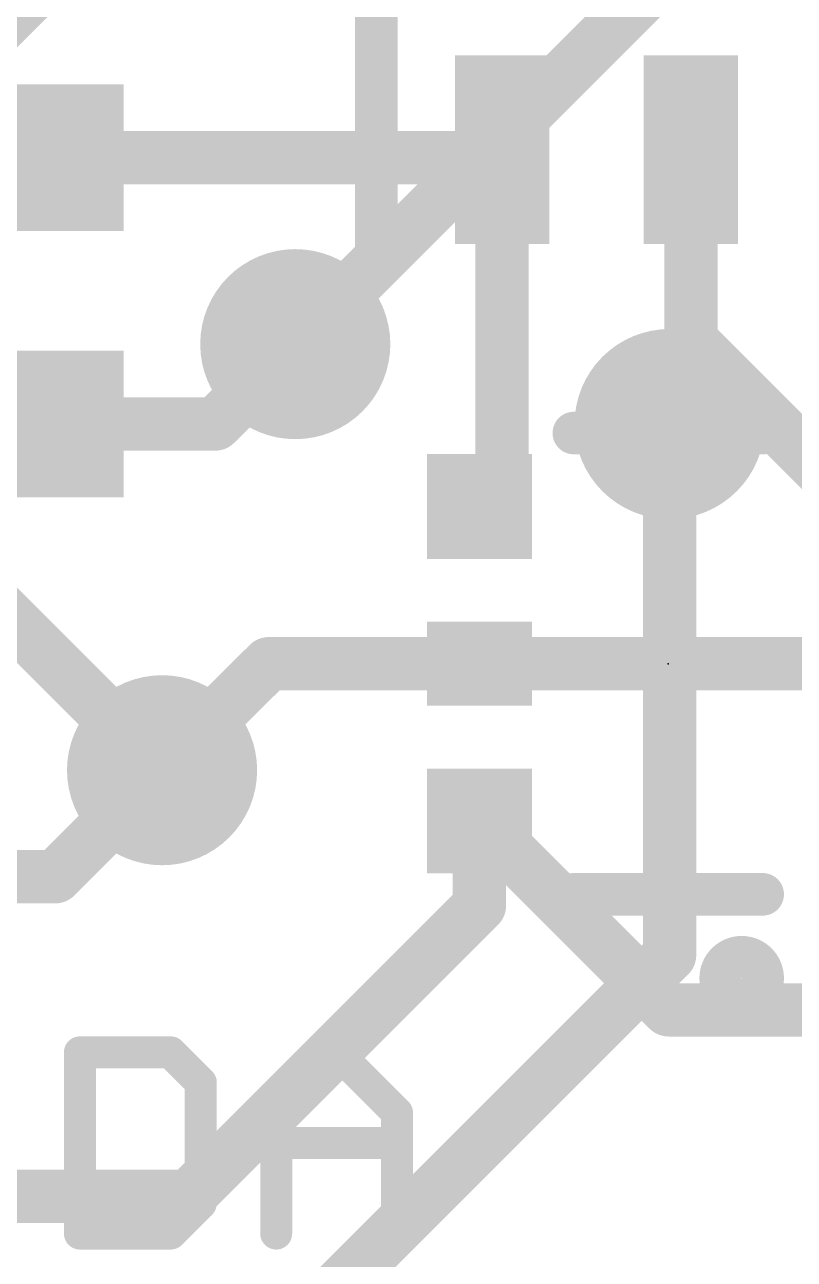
# Model space of a CAD drawing. Extents: x -4.1 to 26.3, y -5.6 to 21.9.
# Drawn here: x 10.9 to 14.57, y 3.64 to 9.52 of the extents above; entities that cross this region are included whole.
import ezdxf

# ---------------------------------------------------------------- set-up
doc = ezdxf.new("R2010")
doc.units = 0
for name, color, linetype in [('1', 12, 'CONTINUOUS'), ('16', 5, 'CONTINUOUS'), ('18', 110, 'CONTINUOUS'), ('21', 40, 'CONTINUOUS'), ('23', 40, 'CONTINUOUS')]:
    doc.layers.add(name, color=color, linetype=linetype)

# ---------------------------------------------------------------- blocks, each defined once
blk = doc.blocks.new('RECT')
blk.add_solid([(-0.5, -0.5), (0.5, -0.5), (-0.5, 0.5), (0.5, 0.5)])
blk = doc.blocks.new('ROUNDV')
at = {"const_width": 0.5}
blk.add_lwpolyline([(0, -0.25, 1), (0, 0.25, 1), (0, -0.25)], format="xyb", dxfattribs=at)

msp = doc.modelspace()

# ---------------------------------------------------------------- linework, layer by layer
at = {"layer": '1', "const_width": 0.254}
for points in [[(11.049, 8.89), (13.139, 8.89)], [(13.139, 8.89), (13.178, 8.929)], [(13.178, 8.929), (13.178, 7.335)], [(14.078, 8.929), (14.078, 8.019)], [(11.811, 7.62), (12.192, 8.001)], [(14.078, 8.019), (14.0965, 8.0005)], [(14.0965, 8.0005), (14.87, 7.227)], [(14.0965, 8.0005), (14.0965, 7.7401)], [(14.0965, 7.7401), (13.9764, 7.62)], [(11.049, 7.62), (11.811, 7.62)], [(13.178, 7.335), (13.07, 7.227)], [(12.065, 6.477), (11.557, 5.969)], [(13.07, 6.477), (12.065, 6.477)], [(13.07, 6.477), (14.87, 6.477)], [(13.07, 5.727), (13.971, 4.826)], [(13.07, 5.323), (13.07, 5.727)], [(11.684, 3.937), (13.07, 5.323)], [(13.971, 4.826), (15.621, 4.826)], [(10.287, 3.937), (11.684, 3.937)]]:
    msp.add_lwpolyline(points, dxfattribs=at)
at = {"layer": '1', "const_width": 0.127}
for points in [[(11.049, 8.9535, 1), (11.049, 8.8265)], [(13.2415, 8.929, 1), (13.1145, 8.929)], [(13.2229, 8.8841, 1), (13.1331, 8.9739)], [(13.139, 8.8265, 1), (13.139, 8.9535)], [(14.1415, 8.929, 1), (14.0145, 8.929)], [(13.0941, 8.9349, 1), (13.1839, 8.8451)], [(12.2369, 7.9561, 1), (12.1471, 8.0459)], [(14.1229, 8.0639, 1), (14.0331, 7.9741)], [(14.1414, 8.0454, 1), (14.0516, 7.9556)], [(14.16, 8.0005, 1), (14.033, 8.0005)], [(14.0145, 8.019, 1), (14.1415, 8.019)], [(14.0516, 7.9556, 1), (14.1414, 8.0454)], [(14.1414, 7.6952, 1), (14.0516, 7.785)], [(14.033, 7.7401, 1), (14.16, 7.7401)], [(11.049, 7.6835, 1), (11.049, 7.5565)], [(11.7661, 7.6649, 1), (11.8559, 7.5751)], [(11.811, 7.5565, 1), (11.811, 7.6835)], [(13.9315, 7.6649, 1), (14.0213, 7.5751)], [(13.2229, 7.2901, 1), (13.1331, 7.3799)], [(13.1145, 7.335, 1), (13.2415, 7.335)], [(13.0251, 7.2719, 1), (13.1149, 7.1821)], [(12.065, 6.5405, 1), (12.065, 6.4135)], [(12.1099, 6.4321, 1), (12.0201, 6.5219)], [(13.07, 6.5405, 1), (13.07, 6.4135)], [(13.07, 6.4135, 1), (13.07, 6.5405)], [(11.5121, 6.0139, 1), (11.6019, 5.9241)], [(13.1149, 5.7719, 1), (13.0251, 5.6821)], [(13.1335, 5.727, 1), (13.0065, 5.727)], [(13.1149, 5.2781, 1), (13.0251, 5.3679)], [(13.0065, 5.323, 1), (13.1335, 5.323)], [(13.971, 4.8895, 1), (13.971, 4.7625)], [(13.9261, 4.7811, 1), (14.0159, 4.8709)], [(11.684, 3.8735, 1), (11.684, 4.0005)], [(11.6391, 3.9819, 1), (11.7289, 3.8921)]]:
    msp.add_lwpolyline(points, format="xyb", dxfattribs=at)
at = {"layer": '16', "const_width": 0.254}
for points in [[(10.668, 9.398), (12.065, 10.795)], [(12.192, 8.001), (13.97, 9.779)], [(13.9764, 7.62), (13.9764, 5.0864)], [(11.557, 5.969), (10.668, 6.858)], [(11.557, 5.969), (11.049, 5.461)], [(11.049, 5.461), (4.318, 5.461)], [(13.9764, 5.0864), (11.43, 2.54)]]:
    msp.add_lwpolyline(points, dxfattribs=at)
at = {"layer": '16', "const_width": 0.127}
for points in [[(12.1471, 8.0459, 1), (12.2369, 7.9561)], [(14.0399, 7.62, 1), (13.9129, 7.62)], [(11.6019, 5.9241, 1), (11.5121, 6.0139)], [(11.5121, 5.9241, 1), (11.6019, 6.0139)], [(11.0041, 5.5059, 1), (11.0939, 5.4161)], [(11.049, 5.3975, 1), (11.049, 5.5245)], [(14.0213, 5.0415, 1), (13.9315, 5.1313)], [(13.9129, 5.0864, 1), (14.0399, 5.0864)]]:
    msp.add_lwpolyline(points, format="xyb", dxfattribs=at)
at = {"layer": '21'}
for points, const_width in [([(12.578, 8.379), (12.578, 11.179)], 0.2032), ([(13.52, 7.577), (14.42, 7.577)], 0.2032), ([(13.52, 5.377), (14.42, 5.377)], 0.2032), ([(11.1654, 4.6235), (11.1654, 3.7592)], 0.1524), ([(11.5976, 4.6235), (11.1654, 4.6235)], 0.1524), ([(11.7417, 4.4795), (11.5976, 4.6235)], 0.1524), ([(12.101, 4.3354), (12.3891, 4.6235)], 0.1524), ([(12.3891, 4.6235), (12.6772, 4.3354)], 0.1524), ([(11.7417, 3.9033), (11.7417, 4.4795)], 0.1524), ([(12.101, 3.7592), (12.101, 4.3354)], 0.1524), ([(12.6772, 4.3354), (12.6772, 3.7592)], 0.1524), ([(12.101, 4.1914), (12.6772, 4.1914)], 0.1524), ([(11.5976, 3.7592), (11.7417, 3.9033)], 0.1524), ([(11.1654, 3.7592), (11.5976, 3.7592)], 0.1524)]:
    msp.add_lwpolyline(points, dxfattribs=dict(at, const_width=const_width))
for points, const_width in [([(12.5272, 8.379, 1), (12.6288, 8.379)], 0.1016), ([(13.52, 7.6278, 1), (13.52, 7.5262)], 0.1016), ([(14.42, 7.5262, 1), (14.42, 7.6278)], 0.1016), ([(13.52, 5.4278, 1), (13.52, 5.3262)], 0.1016), ([(14.42, 5.3262, 1), (14.42, 5.4278)], 0.1016), ([(14.32, 4.877, 1), (14.32, 5.077, 1), (14.32, 4.877)], 0.2032), ([(11.2035, 4.6235, 1), (11.1273, 4.6235)], 0.0762), ([(11.1654, 4.6616, 1), (11.1654, 4.5854)], 0.0762), ([(11.6246, 4.6505, 1), (11.5707, 4.5966)], 0.0762), ([(11.5976, 4.5854, 1), (11.5976, 4.6616)], 0.0762), ([(12.416, 4.6505, 1), (12.3621, 4.5966)], 0.0762), ([(12.416, 4.5966, 1), (12.3621, 4.6505)], 0.0762), ([(11.7798, 4.4795, 1), (11.7036, 4.4795)], 0.0762), ([(11.7147, 4.4525, 1), (11.7686, 4.5064)], 0.0762), ([(12.074, 4.3624, 1), (12.1279, 4.3085)], 0.0762), ([(12.1391, 4.3354, 1), (12.0629, 4.3354)], 0.0762), ([(12.7153, 4.3354, 1), (12.6391, 4.3354)], 0.0762), ([(12.6502, 4.3085, 1), (12.7041, 4.3624)], 0.0762), ([(12.101, 4.2295, 1), (12.101, 4.1533)], 0.0762), ([(12.6772, 4.1533, 1), (12.6772, 4.2295)], 0.0762), ([(11.7686, 3.8763, 1), (11.7147, 3.9302)], 0.0762), ([(11.7036, 3.9033, 1), (11.7798, 3.9033)], 0.0762), ([(11.1654, 3.7973, 1), (11.1654, 3.7211)], 0.0762), ([(11.5976, 3.7211, 1), (11.5976, 3.7973)], 0.0762), ([(11.1273, 3.7592, 1), (11.2035, 3.7592)], 0.0762), ([(11.5707, 3.7861, 1), (11.6246, 3.7323)], 0.0762), ([(12.0629, 3.7592, 1), (12.1391, 3.7592)], 0.0762), ([(12.6391, 3.7592, 1), (12.7153, 3.7592)], 0.0762)]:
    msp.add_lwpolyline(points, format="xyb", dxfattribs=dict(at, const_width=const_width))
at = {"layer": '23'}
msp.add_point((13.97, 6.477), dxfattribs=at)

# ---------------------------------------------------------------- block references
at = {"layer": '1'}
for p, xscale, yscale, rotation in [((13.178, 8.929), 0.45, 0.9, 180), ((14.078, 8.929), 0.45, 0.9, 180), ((11.049, 8.89), 0.7, 0.65, 90), ((11.049, 7.62), 0.7, 0.65, 90), ((13.07, 7.227), 0.5, 0.5, 90), ((13.07, 6.477), 0.4, 0.5, 90), ((13.07, 5.727), 0.5, 0.5, 90)]:
    msp.add_blockref('RECT', p, dxfattribs=dict(at, xscale=xscale, yscale=yscale, rotation=rotation))
at = {"layer": '18', "xscale": 0.9064, "yscale": 0.9064}
for p in [(12.192, 8.001), (12.192, 8.001), (13.9764, 7.62), (13.9764, 7.62), (11.557, 5.969), (11.557, 5.969)]:
    msp.add_blockref('ROUNDV', p, dxfattribs=at)

doc.saveas('drawing.dxf')
